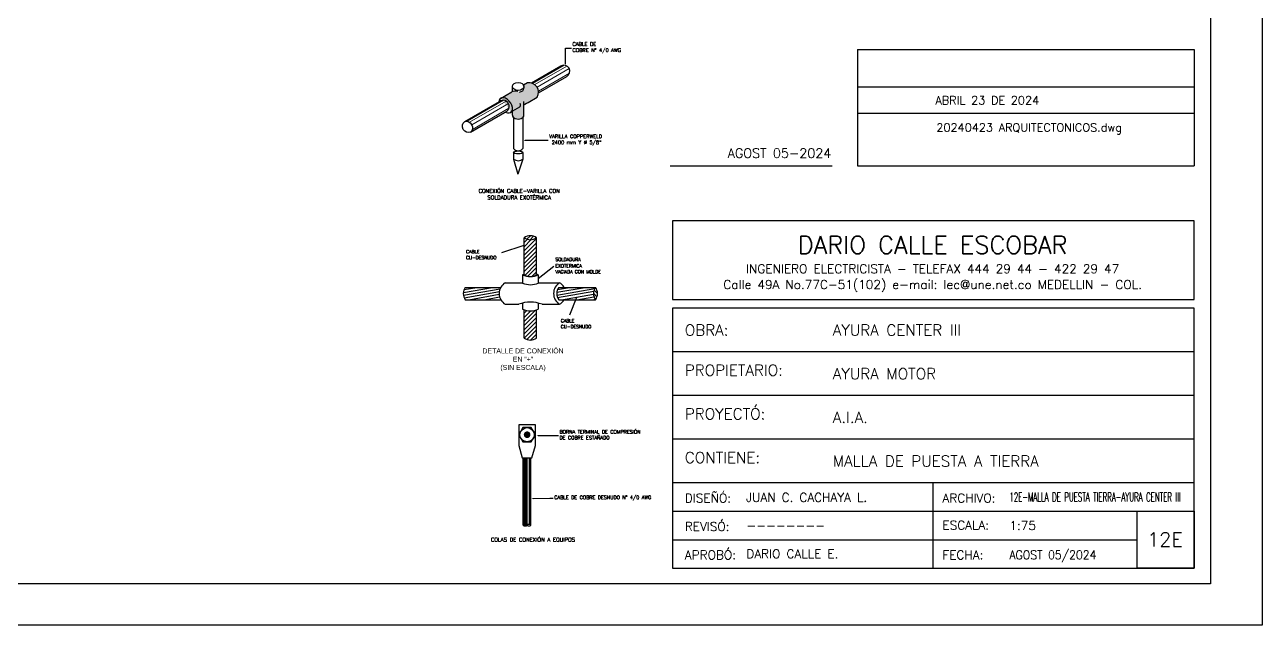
# Model space of a CAD drawing. Header units: millimetres. Extents: x 4.4 to 81.4, y 5.1 to 81.2.
# Drawn here: x 25.36 to 46.36, y 5.14 to 15.33 of the extents above; entities that cross this region are included whole.
import ezdxf
from ezdxf import colors
from ezdxf.entities.mleader import LeaderData, LeaderLine
from ezdxf.enums import TextEntityAlignment as Align
from ezdxf.math import Vec2, Vec3

# ---------------------------------------------------------------- set-up
doc = ezdxf.new("R2010")
doc.units = ezdxf.units.MM
doc.layers.get('Defpoints').update_dxf_attribs({"color": 8})
for name, color, linetype in [('apantallamiento', 7, 'Continuous'), ('DIM', 8, 'Continuous'), ('plano', 7, 'Continuous'), ('R140', 4, 'Continuous'), ('RE60', 2, 'Continuous'), ('RE80', 7, 'Continuous')]:
    doc.layers.add(name, color=color, linetype=linetype)
doc.layers.add('Hatch', color=9, linetype='Continuous', lineweight=5)
doc.styles.add('RE ROMANS', font='romans.shx')
doc.styles.add('RomanS', font='romans.shx')
doc.styles.add('SIMPLEX', font='SIMPLEX.shx')
doc.styles.get("Standard").update_dxf_attribs({"font": 'arial.ttf'})

# ---------------------------------------------------------------- blocks, each defined once
blk = doc.blocks.new('*X27')
at = {"color": 0}
for p, q in [((508.7345454208188, 12.12030960119188), (507.9944066296628, 12.86044839234782)), ((509.5316799757551, 4.138970149400413), (506.2523767341729, 7.418273390982495)), ((510.0184689051594, 7.244283668423657), (506.793428314689, 10.46932425889416)), ((508.3647244543965, 1.713823222331296), (507.2834717275531, 2.795075949174596))]:
    blk.add_line(p, q, dxfattribs=at)
blk = doc.blocks.new('*X26')
at = {"color": 0}
for p, q in [((383.0509944011484, 8.221002633764169), (410.4943121894597, 13.06)), ((383.1240854619651, 5.654706965644971), (417.8821635901493, 11.7834939372166)), ((383.7094593778307, 10.9162913691946), (395.8670351622749, 13.06)), ((471.4919657801796, 8.340430522813719), (498.2579743525689, 13.06)), ((471.5348862351813, 5.768814962865014), (507.5319807092006, 12.11607394574619)), ((472.188930032571, 11.04250771928941), (483.6306973253841, 13.06)), ((383.8438911645365, 3.202444537686331), (417.1218823879576, 9.07025225415497)), ((388.1355716178794, 1.379999999999999), (417.0015309373178, 6.469847452049981)), ((402.762848645064, 1.379999999999999), (417.428836984042, 3.966009442917513)), ((417.390125672249, 1.379999999999999), (418.4017808790602, 1.558382108135006)), ((472.2250735710738, 3.311330017736363), (506.4803668368884, 9.351462452580432)), ((475.8992337809885, 1.38), (506.2622433027573, 6.733817794195838)), ((490.5265108081732, 1.38), (506.7072343161254, 4.233098121835654)), ((505.1537878353583, 1.38), (507.8161985825286, 1.849454848454291))]:
    blk.add_line(p, q, dxfattribs=at)
blk = doc.blocks.new('detalle de conexion en +')
at = {"layer": 'apantallamiento'}
h = blk.add_hatch(dxfattribs=at)
h.set_pattern_fill('ANSI31', scale=0.7540883201445885, angle=-1.908e-13, style=0)
h.set_pattern_definition([(44.99999999999977, (-282.1699563990539, -457.3526665210546), (-0.0666526205984761, 0.0666526205984765), [])])
h.paths.add_polyline_path([(6.818198820227186, 3.739362635058249), (6.818198820182649, 4.645779333182047, -0.1678643013094278), (6.421957364532777, 4.645779333093556), (6.421957364488255, 3.739362635169285, 0.3226103446966397)])
h.paths.add_polyline_path([(6.818198820182649, 5.778587673260126), (6.818198820182649, 6.959897896557472, -0.3226103447058148), (6.421957364488255, 6.959897896535495), (6.421957364488255, 5.778587673215597, 0.3226103446966396)])
at = {"layer": 'apantallamiento', "color": 7}
for p, q in [((6.421957364488255, 5.778587673215597), (6.421957364510225, 6.959897896512941)), ((6.818198820227186, 5.778587673193043), (6.818198820249155, 6.959897896512941)), ((5.698707180563749, 6.48024059110039), (6.421957364532777, 6.72123571349303)), ((7.37808906110998, 6.030517535687755), (6.872618844875027, 5.637802332719282)), ((6.367537339817848, 5.769725608317997), (6.367537339817848, 5.505879057142542)), ((6.872618844897577, 5.769725608317997), (6.872618844853057, 5.505879057209049)), ((4.529468886621691, 5.367020078266974), (5.669841643001822, 5.367020078222438)), ((5.812946118607348, 5.51561062412447), (6.367537339862385, 5.515610624102492)), ((6.872618844897577, 5.515610624057963), (7.559230820387731, 5.515610624057963)), ((7.529377074817793, 5.367020078266974), (8.710687298115719, 5.367020078177908)), ((4.529468886621691, 4.970778622550007), (5.669841643001822, 4.970778622550007)), ((5.812946118607348, 4.822188076692512), (6.246905488553343, 4.822188076647975)), ((6.367537339817848, 4.861302436272538), (6.367537339862385, 4.667575666931518)), ((6.872618844875027, 4.861302436228584), (6.872618844941533, 4.667575666954078)), ((6.993250696206067, 4.822188076603445), (7.559230820410267, 4.822188076669952)), ((7.529377074817793, 4.970778622505477), (8.710687298115719, 4.970778622571983)), ((7.887792725697826, 4.482393573655073), (8.107167083650173, 5.05201848468387)), ((6.421957364532777, 3.739362635058249), (6.421957364532777, 4.645779333138094)), ((6.818198820227186, 3.739362635102779), (6.818198820205216, 4.645779333093556))]:
    blk.add_line(p, q, dxfattribs=at)
for centre, radius, start, end in [((6.620078092335452, 6.684796936938432), 0.339016755836846, 54.23952428333235, 125.7604757166676), ((6.620078092357423, 7.234998856043488), 0.339016755836846, 234.2395242833323, 305.7604757166672), ((6.620078092357423, 5.218028958381005), 0.60675038131093, 109.0581480912081, 114.5960766642171), ((6.620078092357423, 6.321422258254996), 0.60675038131093, 245.4039233373688, 294.5960766642171), ((6.620078092379988, 6.053688632746152), 0.339016755836846, 234.2395242833323, 305.7604757166672), ((6.620078092357423, 5.218028958381005), 0.60675038131093, 65.40392333736881, 70.94185191057159), ((4.804569846152238, 5.16889935039721), 0.339016755836846, 144.2395242833326, 215.7604757166674), ((6.024253253964393, 5.168899350352682), 0.4060288324482406, 121.3606946051474, 238.6393053948516), ((6.620078092401958, 6.057575707057558), 0.60675038131093, 245.4039233373688, 294.5960766642171), ((7.770537955700225, 5.168899350352682), 0.4060288324482406, 121.3606946051474, 238.6393053948516), ((7.804478034392893, 5.168899350375233), 0.339016755836846, 144.2395242833326, 215.7604757166674), ((7.347923685053238, 5.168899350352682), 0.4060288324482406, 29.20576156752348, 58.6393053948517), ((8.985788257623728, 5.168899350441748), 0.339016755836846, 144.2395242833326, 215.7604757166674), ((8.435586338607726, 5.168899350352682), 0.339016755836846, 324.2395242833322, 35.7604757166674), ((6.620078092357423, 3.876869934910935), 1.016309097306549, 68.4579382971587, 111.5420617028413), ((7.347923685053238, 5.168899350352682), 0.4060288324482406, 301.3606946051473, 330.7942384302287), ((6.620078092401958, 5.219272316868518), 0.60675038131093, 245.4039233373688, 294.5960766642171), ((6.620078092357423, 4.01446359463333), 0.339016755836846, 234.2395242833323, 305.7604757166672)]:
    blk.add_arc(centre, radius, start, end, dxfattribs=at)
at = {"layer": 'apantallamiento', "color": 7, "xscale": 0.0339247821761327, "yscale": 0.0339247821761327, "zscale": 0.0339247821761327, "rotation": 90}
blk.add_blockref('*X27', (6.865015019623263, -10.27845276609833), dxfattribs=at)
at = {"layer": 'apantallamiento', "color": 7, "xscale": 0.0339247821539246, "yscale": 0.0339247821539246, "zscale": 0.0339247821539246}
for name in ['*X26', '*X27']:
    blk.add_blockref(name, (-8.52766336442904, 4.923962423153939), dxfattribs=at)
at = {"layer": 'apantallamiento', "color": 7, "style": 'SIMPLEX'}
for s, p in [('CABLE ', (4.552485614874788, 6.458486383243923)), ('CU-DESNUDO', (4.552485614896757, 6.270233087058841)), ('SOLDADURA', (7.423652777318742, 6.208722869227457)), ('EXOTERMICA', (7.423652777296772, 6.003899498510962)), ('VACIADA CON MOLDE', (7.423652777274787, 5.815646202303327)), ('CABLE ', (7.597131100946418, 4.241552926089575)), ('CU-DESNUDO', (7.597131100968985, 4.053299629859957))]:
    blk.add_text(s, height=0.1055723648202424, dxfattribs=at).set_placement(p)
at = {"layer": 'plano', "color": 7, "insert": (6.384490246532854, 3.406595969885717), "char_height": 0.1589719920939734, "width": 6.864032752418857, "attachment_point": 2}
blk.add_mtext('DETALLE DE CONEXIÓN \\PEN "+"\\P(SIN ESCALA)', dxfattribs=at)
blk = doc.blocks.new('R1')
at = {"layer": 'RE80'}
for p, q in [((-0.5, 2.944444444444444), (-6.401234567901227, 2.944444444444444)), ((-0.5, 2.450617283950617), (-6.401234567901227, 2.450617283950617)), ((-0.5, 1.956790123456789), (-6.401234567901227, 1.956790123456789)), ((-0.5, 1.462962962962962), (-6.401234567901227, 1.462962962962962)), ((-3.450617283950614, 0.5), (-3.450617283950614, 1.462962962962963))]:
    blk.add_line(p, q, dxfattribs=at)
at = {"layer": 'RE80', "color": 2}
for p, q in [((-6.40123456790122, 1.141975308641975), (-1.142000000000003, 1.141975308641975)), ((-6.40123456790122, 0.8209876543209875), (-1.142000000000003, 0.8209876543209875))]:
    blk.add_line(p, q, dxfattribs=at)
at = {"layer": 'RE80', "color": 6}
for points in [[(-0.5, 3.538271604938271), (-0.5, 4.425925925925926), (-6.401234567901227, 4.425925925925926), (-6.401234567901227, 3.538271604938271)], [(-0.5, 3.43827160493827), (-6.401234567901227, 3.43827160493827), (-6.401234567901227, 0.5), (-0.5, 0.5)], [(-0.5, 1.141975308641975), (-0.5, 0.499975308641975), (-1.142000000000003, 0.499975308641975), (-1.142000000000003, 1.141975308641975)]]:
    blk.add_lwpolyline(points, close=True, dxfattribs=at)
at = {"layer": 'RE80', "color": 6, "style": 'RomanS'}
blk.add_text('DARIO CALLE ESCOBAR', height=0.2, dxfattribs=at).set_placement((-3.457083525518613, 4.153955563631722), align=Align.MIDDLE)
at = {"layer": 'RE80', "style": 'RomanS'}
for s, p in [('INGENIERO ELECTRICISTA - TELEFAX 444 29 44 - 422 29 47', (-3.457083525518613, 3.884513819167218)), ('Calle 49A No.77C-51(102) e-mail: lec@une.net.co MEDELLIN - COL.', (-3.457083525518613, 3.699075104917468))]:
    blk.add_text(s, height=0.1, dxfattribs=at).set_placement(p, align=Align.MIDDLE)
at = {"layer": 'RE80', "color": 4, "style": 'RomanS'}
for s, p in [('OBRA:', (-6.260449059058537, 3.191317283950617)), ('PROPIETARIO:', (-6.260449059058537, 2.737758131225157)), ('PROYECTÓ:', (-6.260449059058537, 2.243930970731331)), ('CONTIENE:', (-6.260449059058537, 1.750103810237503))]:
    blk.add_text(s, height=0.125, dxfattribs=at).set_placement(p, align=Align.MIDDLE_LEFT)
at = {"layer": 'RE80', "style": 'RomanS'}
for s, p in [('DISEÑÓ:', (-6.260449059058537, 1.241057266011917)), ('ARCHIVO:', (-3.345986687811312, 1.241057266011917)), ('REVISÓ:', (-6.260449059058537, 0.920069611690929)), ('ESCALA:', (-3.345986687811312, 0.9352624064658666)), ('APROBÓ:', (-6.260449059058537, 0.5990819573699415)), ('FECHA:', (-3.345986687811312, 0.5990819573699415))]:
    blk.add_text(s, height=0.1, dxfattribs=at).set_placement(p)
at = {"layer": 'RE80', "color": 4, "style": 'RomanS', "flags": 4}
for tag, p in [('OBRA', (-4.586117283950614, 3.191317283950617)), ('PROPIETARIO', (-4.586117283950614, 2.69749012345679)), ('PROY-ARQ', (-4.586117283950614, 2.203662962962963)), ('CONTIENE', (-4.586117283950614, 1.709835802469136))]:
    blk.add_attdef(tag, text='', height=0.125, dxfattribs=at).set_placement(p, align=Align.MIDDLE_LEFT)
at = {"layer": 'RE80', "style": 'RomanS', "flags": 4}
for tag, p in [('DISENÓ', (-5.568892880321279, 1.299814300780312)), ('REVISÓ', (-5.564617283950611, 0.9815172839506177)), ('ESCALA', (-2.587817283950614, 0.9815172839506173)), ('APROBÓ', (-5.564617283950611, 0.6614492508754984)), ('FECHA', (-2.587817283950614, 0.6604938271604937))]:
    blk.add_attdef(tag, text='', height=0.1, dxfattribs=at).set_placement(p, align=Align.MIDDLE_LEFT)
at = {"layer": 'RE80', "style": 'RomanS', "width": 3.213160877069867, "flags": 4}
blk.add_attdef('ARCHIVO', text='', height=0.1, dxfattribs=at).set_placement((-2.58778365319823, 1.253699011133823), (-0.6445863608750244, 1.253699011133823), align=Align.FIT)
at = {"layer": 'RE80', "color": 4, "style": 'RomanS', "flags": 4}
blk.add_attdef('HOJA', text='', height=0.16, dxfattribs=at).set_placement((-0.8284248328692954, 0.8224620042904165), align=Align.MIDDLE)
blk = doc.blocks.new('MG-002')
at = {"layer": 'Hatch'}
h = blk.add_hatch(color=7, dxfattribs=at)
edge = h.paths.add_edge_path()
edge.add_arc((0.0074124358815533, 0.0978123478949594), 0.0086910789390459, 330.5906323637488, 459.710516730948)
edge.add_line((0.0059465089534478, 0.1063789056263867), (0.0025545483943115, 0.1044205562844817))
edge.add_ellipse((-0.0023688722311539, 0.1032016716493312), major_axis=(-0.0052305521288574, 0), ratio=0.6902118683915294, start_angle=180, end_angle=199.7321497484665, ccw=False)
edge.add_line((0.0028616798977106, 0.1032016716494591), (0.002861679897696, 0.1015188117863772))
edge.add_ellipse((-0.0023688722311539, 0.1015188117864066), major_axis=(-0.0052305521288574, 0), ratio=0.6902118683915294, start_angle=103.4043443258143, end_angle=180, ccw=False)
edge.add_line((-0.001156316946558, 0.0980069703056624), (-0.0026860286813235, 0.0985170061348589))
edge.add_ellipse((-0.0025715217938489, 0.0921265236349039), major_axis=(-0.007549410716110498, 0.004358654309172898), ratio=0.6786246839711803, start_angle=292.2046312173028, end_angle=329.7279531859473)
edge.add_ellipse((-0.0025715217938489, 0.0921265236349039), major_axis=(-0.007549410716110498, 0.004358654309172898), ratio=0.6786246839711803, start_angle=329.7279531859473, end_angle=334.1695036524658)
edge.add_line((-0.0080778649934052, 0.0982819295482936), (-0.0177789677349045, 0.09268099526905499))
edge.add_ellipse((-0.0136835430598359, 0.0860195881775364), major_axis=(-0.0048069275470711, 0.006250620716853507), ratio=0.6258805458359963, start_angle=179.9999999995855, end_angle=350.50136597993526, ccw=False)
edge.add_line((-0.0088766155127991, 0.0797689674606668), (-0.0075994189679944, 0.0805063572296063))
edge.add_line((-0.0075994189679938, 0.0805063572296244), (-0.0075994189679938, 0.0770928575530892))
edge.add_ellipse((-0.0023688722311539, 0.0770876737752114), major_axis=(0.0052305521288574, 1.897700000000029e-12), ratio=0.6902118683912642, start_angle=179.9177304028017, end_angle=228.3274536067964)
edge.add_ellipse((-0.0023688722311539, 0.0770876737752114), major_axis=(0.0052305521288574, 1.897700000000029e-12), ratio=0.6902118683912642, start_angle=228.3274536067964, end_angle=255.7619455765142)
edge.add_ellipse((-0.0023688722311539, 0.0770876737752114), major_axis=(0.0052305521288574, 1.897700000000029e-12), ratio=0.6902118683912642, start_angle=255.7619455765142, end_angle=276.9178100316572)
edge.add_ellipse((-0.0023688722311539, 0.0770876737752114), major_axis=(0.0052305521288574, 1.897700000000029e-12), ratio=0.6902118683912642, start_angle=276.9178100316572, end_angle=298.8661167237565)
edge.add_ellipse((-0.0023688722311539, 0.0770876737752114), major_axis=(0.0052305521288574, 1.897700000000029e-12), ratio=0.6902118683912642, start_angle=298.8661167237565, end_angle=311.6726177072619)
edge.add_ellipse((-0.0023688722311539, 0.0770876737752114), major_axis=(0.0052305521288574, 1.897700000000029e-12), ratio=0.6902118683912642, start_angle=311.6726177072619, end_angle=359.9999999698823)
edge.add_line((0.0028616798977106, 0.0770876737752114), (0.0028616798977251, 0.0865460754757368))
edge.add_line((0.0028616798977106, 0.0865460754757246), (0.0047153331721143, 0.0876162826927053))
edge.add_line((0.0047153331721341, 0.0876162826927081), (0.0065689864465524, 0.0886864899096888))
edge.add_line((0.0065689864465435, 0.0886864899096774), (0.0149835262322208, 0.0935446267200543))
for p, q in [((0.0363821003032479, 0.1216334452136616), (0.0096627782428607, 0.1062070374294999)), ((-0.0076004156117426, 0.0984734846631464), (-0.0076004156117426, 0.1030852237471019)), ((0.0028616798977106, 0.1032016716493312), (0.0028616798977106, 0.1015188117864066)), ((0.0160922607830452, 0.0973702022127166), (0.041815932831687, 0.1122217711945988)), ((-0.0184904706068869, 0.0922702088943917), (-0.0080778649933484, 0.098281929548322)), ((-0.0197106848793516, 0.0892482605888896), (-0.0511844271626336, 0.0710768870091566)), ((-0.0457505946341945, 0.0616652129900937), (-0.0125728229388023, 0.0808204084095659)), ((-0.0010709041593577, 0.0842755970117831), (-0.0095881183846933, 0.0793581810860227)), ((0.0047153331721341, 0.0876162826927081), (0.0028616798977106, 0.0865460754757246)), ((-0.0067159355578872, 0.0750799144777839), (-0.0067159355578872, 0.0466956726926933)), ((0.0019781964876324, 0.0750799200410777), (0.0019781964876324, 0.0466900174377552)), ((-0.006715935557944, 0.0432785869577411), (-0.006715935557944, 0.0371918568739185)), ((-0.0066948192052883, 0.0371763881044425), (-0.0026434426244697, 0.0235531427821352)), ((0.0019781964875614, 0.0371918568738617), (-0.0026434426244697, 0.0235531427821352)), ((0.0019781964876466, 0.0432785869577411), (0.0019781964876466, 0.0371918568739185))]:
    blk.add_line(p, q)
blk.add_lwpolyline([(0.0028616798977106, 0.0865460754757246), (0.0065689864465435, 0.0886864899096774), (0.0149835262322193, 0.0935446267200471, 0.6316845918448327), (0.0059465089534478, 0.1063789056263867), (0.0025545483943199, 0.1044205562845102)], format="xyb")
for points in [[(-0.0075994189679938, 0.0770928575531409), (-0.0075994189679938, 0.0805063572296102)], [(0.0028616798977106, 0.0770876737752114), (0.0028616798977106, 0.0894897893130785)]]:
    blk.add_lwpolyline(points)
for centre, radius, start, end in [((0.0390990165674674, 0.1169276082041089), 0.0054338325284387, 300.0000000002267, 120.0000000002266), ((-0.0160926763720062, 0.0850759000934725), 0.0055225517347393, 309.5952399609131, 130.9297714896027), ((-0.0033862944500191, 0.0862957747336717), 0.0030728081987063, 318.8953064928706, 25.33759015192983), ((-0.00236619215975, 0.0508089203379579), 0.0059865744646558, 223.3993031605615, 316.5261587047758), ((-0.0023688695351842, 0.0431038712630577), 0.007338180778909, 233.6731953156568, 306.3268046843434)]:
    blk.add_arc(centre, radius, start, end)
for centre, major_axis, ratio in [((-0.0023688722311539, 0.1032016716493312), (-0.005230552128857399, 0), 0.6902118683915294), ((-0.0484675108984141, 0.066371049999618), (-0.002716916264235, 0.0047058370095352), 0.8002438423764523), ((-0.0023688695351842, 0.0432785869577411), (-0.0043470660227522, 0), 0.2987100008009043)]:
    blk.add_ellipse(centre, major_axis=major_axis, ratio=ratio)
for centre, major_axis, ratio, start_param, end_param in [((-0.0023688722311539, 0.1015188117864066), (-0.005230552128857399, 0), 0.6902118683915294, 1.804746269351375, 3.141592653589793), ((-0.0136835430598359, 0.0860195881775364), (-0.0048069275470711, 0.0062506207168534), 0.6258805458359961, 2.188739135248361, 6.936991016808233), ((-0.0025715217938489, 0.0921265236349039), (-0.007549410716110501, 0.0043586543091729), 0.6786246839711796, 5.099932904317739, 5.832358098490745), ((-0.0023688722311539, 0.0770876737752114), (0.005230552128857399, 1.8977e-12), 0.6902118683912642, 3.140156778244394, 6.283185306653935)]:
    blk.add_ellipse(centre, major_axis=major_axis, ratio=ratio, start_param=start_param, end_param=end_param)
at = {"layer": 'Defpoints'}
blk.add_line((0.0028616798977106, 0.1032016716493312), (0.0025545483943199, 0.1044205562845102), dxfattribs=at)
at = {"layer": 'Hatch'}
for p, q in [((0.0392421925847566, 0.1223595541330847), (0.0106765632383821, 0.1058671803403124)), ((0.0418318515461971, 0.1216242185696937), (0.0126288709853435, 0.1047638698817233)), ((0.0439538132070447, 0.1193684042905412), (0.0147325565397176, 0.1024975038875207)), ((0.0442139376318715, 0.1150934548702916), (0.0160437986071196, 0.0988294175211602)), ((-0.0157845503057195, 0.0905898493125231), (-0.0488156318738879, 0.0715193454774417)), ((-0.0132602494128043, 0.0898167792507119), (-0.046550343869223, 0.0705967342548642)), ((-0.0111557661337634, 0.0875508738230489), (-0.0445511673265122, 0.0682700299546336)), ((-0.010865781452049, 0.0832931642301143), (-0.0439602438921389, 0.0641860674316073))]:
    blk.add_line(p, q, dxfattribs=at)
at = {"layer": 'R140', "insert": (-0.0015095761868571, 0.0053349785208932), "char_height": 0.0035, "width": 0.0938546510587448, "attachment_point": 5, "style": 'SIMPLEX'}
blk.add_mtext('{\\C7;CONEXIÓN CABLE-VARILLA CON SOLDADURA EXOTÉRMICA}', dxfattribs=at)
at = {"layer": 'DIM'}
ml = blk.add_multileader_mtext('Standard', dxfattribs=at)
ml.set_content('\\A1;CABLE DE \\PCOBRE N° 4/0 AWG', color=7, style='SIMPLEX')
ml.set_leader_properties(color=256)
ml.build(insert=Vec2(0, 0))
ml.multileader.update_dxf_attribs({"text_left_attachment_type": 2, "text_right_attachment_type": 2, "dogleg_length": 0.005, "arrow_head_size": 0.002})
ctx = ml.context
ctx.base_point, ctx.char_height, ctx.arrow_head_size, ctx.landing_gap_size, ctx.plane_origin = Vec3(0.04597158532370541, 0.1379551960354192), 0.0033, 0.002, 0.001, Vec3(0.0183463883260863, 0.0926550807644716)
ctx.left_attachment, ctx.right_attachment = 2, 2
notes = []
notes.append((ctx, [(0, (1, 1, 0), (0.040599233824888, 0.1379551960354192), (1, 0), 0.0053723514988174, [(0, [(0.040599233824888, 0.1215561127025622)], 0, [])])]))
ctx.mtext.insert, ctx.mtext.flow_direction = Vec3(0.04697158532370541, 0.1432194817497049), 5
ml = blk.add_multileader_mtext('Standard', dxfattribs=at)
ml.set_content('\\A1;VARILLA COPPERWELD\\P 2400 mm Y %%C 5/8"', color=7, style='SIMPLEX')
ml.set_leader_properties(color=256)
ml.build(insert=Vec2(0, 0))
ml.multileader.update_dxf_attribs({"text_left_attachment_type": 2, "text_right_attachment_type": 2, "dogleg_length": 0.0053723514988174, "arrow_head_size": 0.002})
ctx = ml.context
ctx.base_point, ctx.char_height, ctx.arrow_head_size, ctx.landing_gap_size, ctx.plane_origin = Vec3(0.0248080019452459, 0.0542330196625763), 0.0033, 0.002, 0.001, Vec3(-0.0053053636221317, 0.0089329043916287)
ctx.left_attachment, ctx.right_attachment = 2, 2
notes.append((ctx, [(0, (1, 1, 0), (0.0194356504464285, 0.0542330196625763), (1, 0), 0.0053723514988174, [(0, [(0.0020312547054463, 0.0542284045322682)], 0, [])])]))
ctx.mtext.insert, ctx.mtext.flow_direction = Vec3(0.0258080019452459, 0.059497305376862), 5
for ctx, leaders in notes:
    for number, flags, end, landing, length, lines in leaders:
        leader = LeaderData()
        leader.index, (leader.has_last_leader_line, leader.has_dogleg_vector, leader.attachment_direction) = number, flags
        leader.last_leader_point, leader.dogleg_vector, leader.dogleg_length = Vec3(end), Vec3(landing), length
        for number, points, colour, breaks in lines:
            line = LeaderLine()
            line.index, line.vertices, line.color, line.breaks = number, Vec3.list(points), colors.encode_raw_color(colour), breaks
            leader.lines.append(line)
        ctx.leaders.append(leader)
blk = doc.blocks.new('MG-006')
for p, q in [((-0.0027430842637921, 0.0052266152868015), (-0.0027430842637921, 0.0662161320886439)), ((0.0042009480616896, 0.0052266152868015), (0.0042009480618104, 0.0662161320887016))]:
    blk.add_line(p, q)
for points in [[(-0.0068093522290873, 0.0776400350295754), (-0.0036644348059349, 0.0662161320886439), (0.0051222986040669, 0.0662161320886439), (0.008267216027332, 0.0776400350295754), (0.008267216027332, 0.09644363451596501), (-0.0068093522290873, 0.09644363451596501)], [(-0.0067990024189353, 0.0873062009660322), (-0.003035035259908, 0.080786818608595), (0.0044928990581532, 0.080786818608595), (0.0082568662170597, 0.0873062009660322), (0.0044928990581532, 0.0938255833234125), (-0.003035035259908, 0.0938255833234125)]]:
    blk.add_lwpolyline(points, close=True)
at = {"const_width": 0.0030178424429337}
blk.add_lwpolyline([(-0.0007799893223668, 0.0873062009660322, 1), (0.0022378531206115, 0.0873062009660322, 1)], format="xyb", close=True, dxfattribs=at)
blk.add_circle((0.0007289318991264, 0.0873062009659735), 0.0064786512347401)
for centre, radius, start, end in [((-0.0010070761825105, 0.0072868634252465), 0.0026941318546916, 229.8818120439198, 310.1181879560801), ((0.0024649399801735, 0.0031663671484132), 0.0026941318546915, 49.88181204391984, 130.11818795608), ((0.0024649399801735, 0.0072868634252465), 0.0026941318546915, 229.8818120439198, 310.1181879560801)]:
    blk.add_arc(centre, radius, start, end)
at = {"layer": 'Hatch'}
for p, q in [((-0.0022627999650209, 0.0047218151987387), (-0.0022627999650209, 0.0662161320886439)), ((-0.0016719140487167, 0.0046482596870616), (-0.0016719140487167, 0.0662161320886439)), ((-0.0009750843311402, 0.0046482596870616), (-0.0009750843311402, 0.0662161320886439)), ((-0.0002127924866717, 0.0046482596870616), (-0.0002127924866717, 0.0662161320886439)), ((0.0006954437821851, 0.0046482596870616), (0.0006954437821851, 0.0662161320886439)), ((0.0026191779477944, 0.0058602075218905), (0.0026191779477944, 0.0662161320886439)), ((0.0034893919244832, 0.0056581224863068), (0.0034893919244832, 0.0662161320886439))]:
    blk.add_line(p, q, dxfattribs=at)
at = {"layer": 'R140', "insert": (0.0060157201582189, -0.0080990267522223), "char_height": 0.0034960674157303, "width": 0.0937491963946331, "attachment_point": 5, "style": 'SIMPLEX'}
blk.add_mtext('{\\C7;COLAS DE CONEXIÓN A EQUIPOS}', dxfattribs=at)
at = {"layer": 'DIM'}
ml = blk.add_multileader_mtext('Standard', dxfattribs=at)
ml.set_content('\\A1;BORNA TERMINAL DE COMPRESIÓN\\PDE COBRE ESTAÑADO', color=7, style='SIMPLEX')
ml.set_leader_properties(color=256)
ml.build(insert=Vec2(0, 0))
ml.multileader.update_dxf_attribs({"text_left_attachment_type": 2, "text_right_attachment_type": 2, "dogleg_length": 0.005, "arrow_head_size": 0.002})
ctx = ml.context
ctx.base_point, ctx.char_height, ctx.arrow_head_size, ctx.landing_gap_size, ctx.plane_origin = Vec3(0.0290925836384521, 0.0867388490836119), 0.0032, 0.002, 0.001, Vec3(0.001467386640833, 0.0414387338126643)
ctx.left_attachment, ctx.right_attachment = 2, 2
notes = []
notes.append((ctx, [(0, (1, 1, 0), (0.0262084007093932, 0.0867388490836119), (1, 0), 0.0028841829290589, [(0, [(0.0088040049684111, 0.0867342339533037)], 0, [])])]))
ctx.mtext.insert, ctx.mtext.flow_direction = Vec3(0.0300925836384521, 0.0916150395598024), 5
ml = blk.add_multileader_mtext('Standard', dxfattribs=at)
ml.set_content('\\A1;CABLE DE COBRE DESNUDO N° 4/0 AWG', color=7, style='SIMPLEX')
ml.set_leader_properties(color=256)
ml.build(insert=Vec2(0, 0))
ml.multileader.update_dxf_attribs({"text_left_attachment_type": 2, "text_right_attachment_type": 2, "dogleg_length": 0.0028841829290589, "arrow_head_size": 0.002})
ctx = ml.context
ctx.base_point, ctx.char_height, ctx.arrow_head_size, ctx.landing_gap_size, ctx.plane_origin = Vec3(0.0243658242972793, 0.0295884323630551), 0.0032, 0.002, 0.001, Vec3(-0.0032593727003398, -0.0157116829078925)
ctx.left_attachment, ctx.right_attachment = 2, 2
notes.append((ctx, [(0, (1, 1, 0), (0.0214816413682204, 0.0295884323630551), (1, 0), 0.0028841829290589, [(0, [(0.0040772456272382, 0.029583817232747)], 0, [])])]))
ctx.mtext.insert, ctx.mtext.flow_direction = Vec3(0.0253658242972793, 0.03202652760115034), 5
for ctx, leaders in notes:
    for number, flags, end, landing, length, lines in leaders:
        leader = LeaderData()
        leader.index, (leader.has_last_leader_line, leader.has_dogleg_vector, leader.attachment_direction) = number, flags
        leader.last_leader_point, leader.dogleg_vector, leader.dogleg_length = Vec3(end), Vec3(landing), length
        for number, points, colour, breaks in lines:
            line = LeaderLine()
            line.index, line.vertices, line.color, line.breaks = number, Vec3.list(points), colors.encode_raw_color(colour), breaks
            leader.lines.append(line)
        ctx.leaders.append(leader)

msp = doc.modelspace()

# ---------------------------------------------------------------- linework, layer by layer
at = {"color": 7}
for points in [[(4.358658033351844, 5.141503837073387), (4.358658033351844, 35.14150383707339), (46.35865803335184, 35.14150383707339), (46.35865803335184, 5.141503837073387), (4.358658033351844, 5.141503837073387)], [(5.23865803335184, 5.84150383707339), (5.23865803335184, 34.44150383707338), (45.47865803335185, 34.44150383707338), (45.47865803335185, 5.84150383707339)]]:
    msp.add_lwpolyline(points, close=True, dxfattribs=at)
at = {"layer": 'RE60'}
msp.add_line((36.31295202040199, 12.93180004945554), (39.0615318243441, 12.93180004945554), dxfattribs=at)
at = {"layer": 'RE80'}
for p, q in [((39.49162231946582, 14.90828970348388), (45.2008856844184, 14.90828970348388)), ((39.49162231946582, 14.90828970348395), (39.49162231946582, 12.93180004945585)), ((45.2008856844184, 14.90828970348388), (45.2008856844184, 12.93180004945577)), ((39.49162231946582, 14.27416539044122), (45.2008856844184, 14.27416539044122)), ((39.49162231946582, 13.82610083654838), (45.2008856844184, 13.82610083654838)), ((39.49162231946582, 12.93180004945585), (45.20088568441857, 12.93180004945585))]:
    msp.add_line(p, q, dxfattribs=at)

# ---------------------------------------------------------------- block references
at = {"xscale": 18.68377504138565, "yscale": 18.68377504138565, "zscale": 18.68377504138565}
for name, p in [('MG-002', (33.77673686415735, 12.35245192652935)), ('MG-006', (33.87030705921423, 6.74106639116324))]:
    msp.add_blockref(name, p, dxfattribs=at)
at = {"color": 7, "xscale": 0.528506534162967, "yscale": 0.528506534162967, "zscale": 0.528506534162967}
msp.add_blockref('detalle de conexion en +', (30.44040077609236, 8.035853136684633), dxfattribs=at)
at = {"layer": 'RE60', "ltscale": 0.015}
ref = msp.add_blockref('R1', (45.95088568441861, 5.360446976115782), dxfattribs=dict(at, xscale=1.5, yscale=1.5, zscale=1.5))
ref.add_attrib('ARCHIVO', '12E-MALLA DE PUESTA TIERRA-AYURA CENTER III', dxfattribs={"layer": 'RE80', "ltscale": 0.015, "height": 0.15, "style": 'RE ROMANS', "width": 0.5057789979004773}).set_placement((42.06921020462141, 7.240995492816637), (44.9738267354213, 7.240995492816637), align=Align.FIT)
ref.add_attrib('DISENÓ', 'JUAN C. CACHAYA L.', dxfattribs={"layer": 'RE80', "ltscale": 0.015, "height": 0.15, "style": 'RomanS'}).set_placement((37.597546363937, 7.310168427286271), align=Align.MIDDLE_LEFT)
ref.add_attrib('APROBÓ', 'DARIO CALLE E.', dxfattribs={"layer": 'RE80', "ltscale": 0.015, "height": 0.15, "style": 'RomanS'}).set_placement((37.60395975849269, 6.352620852428913), align=Align.MIDDLE_LEFT)
ref.add_attrib('REVISÓ', '--------', dxfattribs={"layer": 'RE80', "ltscale": 0.015, "height": 0.15, "style": 'RomanS'}).set_placement((37.60395975849269, 6.83272290204161), align=Align.MIDDLE_LEFT)
ref.add_attrib('FECHA', 'AGOST 05/2024', (42.06915975849256, 6.260229906241079), dxfattribs={"layer": 'RE80', "ltscale": 0.015, "height": 0.15, "style": 'RomanS', "width": 0.9})
ref.add_attrib('ESCALA', '1:75', dxfattribs={"layer": 'RE80', "ltscale": 0.015, "height": 0.15, "style": 'RomanS'}).set_placement((42.06915975849256, 6.83272290204161), align=Align.MIDDLE_LEFT)
ref.add_attrib('PROY-ARQ', 'A.I.A.', dxfattribs={"layer": 'RE80', "color": 4, "ltscale": 0.015, "height": 0.1875, "style": 'RomanS'}).set_placement((39.07170975849294, 8.665941420560102), align=Align.MIDDLE_LEFT)
ref.add_attrib('PROPIETARIO', 'AYURA MOTOR', dxfattribs={"layer": 'RE80', "color": 4, "ltscale": 0.015, "height": 0.1875, "style": 'RomanS'}).set_placement((39.07170975849294, 9.406682161301092), align=Align.MIDDLE_LEFT)
ref.add_attrib('OBRA', 'AYURA CENTER III', dxfattribs={"layer": 'RE80', "color": 4, "ltscale": 0.015, "height": 0.1875, "style": 'RomanS'}).set_placement((39.07170975849294, 10.14742290204174), align=Align.MIDDLE_LEFT)
ref.add_attrib('HOJA', '12E', dxfattribs={"layer": 'RE80', "color": 4, "ltscale": 0.015, "height": 0.24, "style": 'RomanS'}).set_placement((44.70824843511491, 6.594139982551383), align=Align.MIDDLE)

# ---------------------------------------------------------------- texts
at = {"layer": 'RE80', "style": 'RE ROMANS'}
for s, insert, char_height, width, attachment_point in [('ABRIL 23 DE 2024', (40.81139227528998, 14.1149067389049), 0.1402996358823659, 2.976512347311866, 1), ('20240423 ARQUITECTONICOS.dwg', (40.82775521541529, 13.6539055499427), 0.1402996358823659, 4.301874827005788, 1), ('AGOST 05-2024', (39.04555417461987, 13.06879371714806), 0.1584182662582286, 2.6664659952093, 9)]:
    msp.add_mtext(s, dxfattribs=dict(at, insert=insert, char_height=char_height, width=width, attachment_point=attachment_point))
at = {"layer": 'RE80', "color": 4, "ltscale": 0.06, "insert": (39.07070154165194, 7.925261790930563), "char_height": 0.1875, "width": 6.130184142766666, "attachment_point": 4, "style": 'RomanS'}
msp.add_mtext('MALLA DE PUESTA A TIERRA', dxfattribs=at)

doc.saveas('drawing.dxf')
